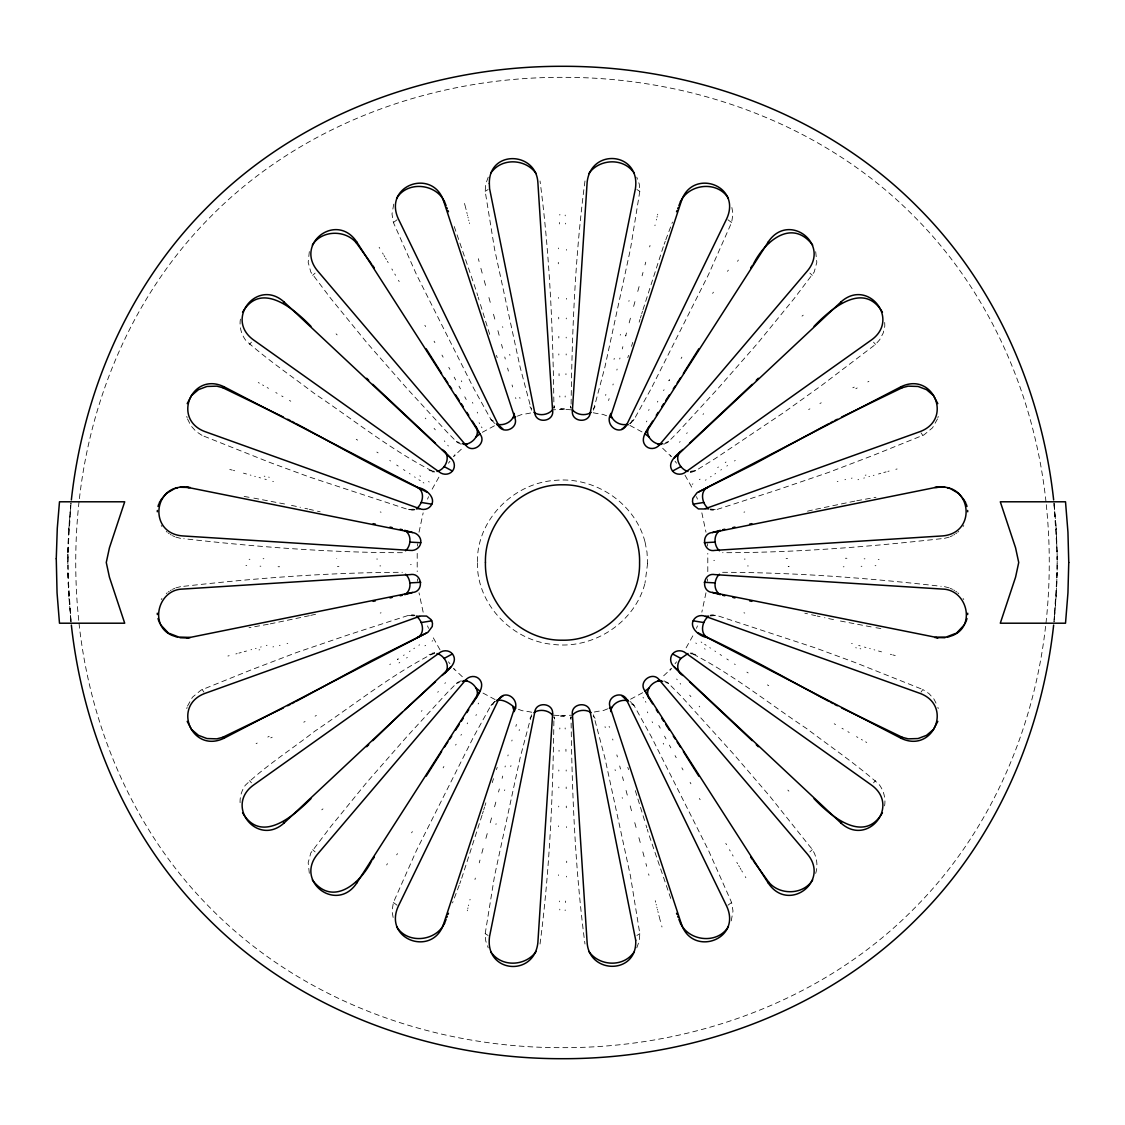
<?xml version="1.0" encoding="UTF-8"?>
<svg xmlns="http://www.w3.org/2000/svg" width="1125" height="1125" viewBox="0 0 1125 1125"><rect width="100%" height="100%" fill="white"/><g stroke="black" fill="none" stroke-linecap="round" stroke-linejoin="round"><path stroke-width="0.75" stroke-dasharray="5 3.75" d="M67.823 561.192L67.823 563.808M477.394 562.697C476.677 604.448 512.438 641.123 553.57 644.456C593.381 649.294 634.57 622.744 644.864 583.664M647.606 563.316L645.005 583.116M1057.177 563.808L1057.177 561.192M67.809 561.853L67.823 560.545M558.309 262.378L558.309 263.812M566.691 861.188L566.691 862.622M558.816 787.809L558.816 787.036M558.83 771.047L558.83 770.02M566.17 354.98L566.17 353.953M566.184 337.964L566.184 337.191M67.823 559.884L67.838 557.283M1057.177 565.116L1057.12 570.98M558.717 806.92L558.717 806.133M558.562 826.664L558.577 825.848M566.423 299.166L566.438 298.336M566.283 318.867L566.283 318.08M67.838 557.93L67.866 554.667M417.206 553.373L417.206 571.627M707.794 571.627L707.794 553.373M67.866 555.328L67.88 554.02M67.894 552.712L68.625 532.153M1056.375 592.847L1057.106 572.288M558.478 248.766L558.492 248.034M565.945 374.709L565.959 373.683M559.041 751.317L559.055 750.291M566.508 876.966L566.522 876.234M68.02 547.327L68.175 582.384L70.931 621.942M1056.98 577.673L1057.148 555.975M67.908 552.066L71.016 503.184M1057.092 572.934L1053.984 621.816M68.133 543.544L68.428 535.95M1056.867 581.456L1056.572 589.05M531.52 714.811L520.116 757.856L494.55 875.925L485.184 933.708L485.733 940.922L488.236 947.869M593.48 410.189L604.884 367.144L630.45 249.075L639.816 191.292L639.267 184.078L636.764 177.131M559.35 223.945L559.42 222.483M565.58 902.517L565.65 901.055M565.144 397.012L565.2 396.014M559.8 728.986L559.856 727.987M68.597 533.166L69.342 520.763M559.814 215.072L559.856 214.341M565.144 910.659L565.186 909.928M1056.403 591.834L1054.702 615.628M68.78 530.016L70.931 503.058M1056.22 594.984L1054.069 621.942M417.516 546.089L417.698 543.712M707.302 581.288L707.484 578.911M69.638 516.966L70.664 505.589M79.017 501.792C74.7 541.575 74.63 581.836 78.862 621.633M1045.983 623.208C1050.3 583.425 1050.37 543.164 1046.138 503.367M1054.125 620.086L1054.448 616.95M79.411 498.656C91.237 393.961 135.562 291.98 210.403 216.928C301.809 123.989 433.364 76.894 562.5 77.344C691.636 76.894 823.191 123.989 914.597 216.928C990.225 292.725 1034.578 396 1045.983 501.792M1045.589 626.344C1033.763 731.039 989.438 833.02 914.597 908.072C823.191 1001.011 691.636 1048.106 562.5 1047.656C433.364 1048.106 301.809 1001.011 210.403 908.072C134.775 832.275 90.422 729 79.017 623.208M419.02 532.195L423.155 512.845M705.98 592.805L701.845 612.155M240.413 319.106C239.147 326.686 241.341 334.688 246.052 340.734C267.567 359.859 291.741 376.186 314.648 393.708C354.136 420.188 392.344 450.97 434.644 472.275M884.587 805.894C885.853 798.314 883.659 790.312 878.948 784.266C856.181 764.184 830.784 746.888 806.541 728.522C768.178 703.069 731.419 673.214 690.356 652.725M519.145 730.589L519.342 729.591M605.658 395.409L605.855 394.411M554.639 405.984L553.936 408.277C553.05 332.747 549.97 256.12 540.028 180.984M570.361 719.016L571.064 716.723C571.908 792.267 575.058 868.866 584.972 944.016M469.913 900.014L470.081 899.297M654.919 225.703L655.087 224.986M467.803 908.606L467.986 907.875M468.506 905.738L468.689 905.006M656.311 219.994L656.494 219.262M657.014 217.125L657.197 216.394M467.269 910.758L467.452 910.027M657.548 214.973L657.731 214.242M474.975 879.497L475.341 878.091M650.025 245.503L649.659 246.909M510.722 766.631L510.975 765.605M614.025 359.395L614.278 358.369M505.041 766.969L505.294 765.984M620.227 335.152L620.423 334.364M504.577 790.636L504.773 789.848M619.706 359.016L619.973 358.003M186.778 708.609L187.102 707.358M937.898 417.642L938.222 416.391M628.875 301.331L629.086 300.516M495.914 824.484L496.125 823.669M502.72 776.081L502.13 778.331M507.881 755.902L508.134 754.917M616.866 370.083L617.119 369.084M622.28 348.919L622.87 346.669M479.264 862.833L479.981 860.077M645.736 262.167L645.019 264.923M499.345 788.962L498.53 792.028M626.47 332.972L625.655 336.038L625.852 335.292M495.83 802.111L494.564 806.808M629.17 322.889L630.436 318.192M511.819 741.009L512.072 740.039M481.809 853.242L483.103 848.503M643.008 272.433L642.094 275.822M612.928 384.961L613.195 383.977M491.541 817.931L490.05 823.416M634.95 301.584L633.459 307.069M487.238 833.583L485.339 840.431M637.762 291.417L639.661 284.569M609.131 398.616L608.583 400.528M515.869 726.384L516.417 724.472M309.333 251.578L308.18 262.322L310.809 272.067L330.919 298.631L367.158 343.055L407.194 388.716L447.202 432.253L457.312 442.477L461.264 444.248M815.667 873.422C818.62 864.028 816.258 853.186 809.48 846L769.88 796.331L734.372 754.959L682.284 697.402L667.927 682.748L663.736 680.752M482.034 815.259L461.377 879.272M642.966 309.741L663.623 245.728M482.456 813.867L483.314 811.097M483.736 809.719L484.58 806.963M640.42 318.038L641.264 315.281M641.686 313.903L642.544 311.133M485.016 805.584L485.859 802.842M639.141 322.158L639.984 319.416M495.267 701.184L491.302 704.841L473.738 736.58L416.545 850.303L393.398 902.489L392.006 911.025L393.736 920.855M629.733 423.816L633.698 420.159L651.263 388.42L708.455 274.697L731.602 222.511L732.994 213.975L731.264 204.145M631.505 346.331L632.77 342.352M492.23 782.648L493.495 778.669M584.972 180.984C575.044 256.12 571.936 332.733 571.064 408.277L570.361 405.984M540.028 944.016C549.914 868.866 553.036 792.267 553.936 716.723L554.639 719.016M627.792 357.694L628.566 355.359M496.434 769.641L497.208 767.306M393.736 204.145L392.006 213.975L393.398 222.511L416.545 274.697L473.738 388.42L491.302 420.159L495.323 423.858M731.264 920.855L732.994 911.025L731.602 902.489L708.455 850.303L651.263 736.58L633.698 704.841L629.677 701.142M187.481 706.12L192.445 697.219L201.066 690.089L251.663 669.684L296.536 652.542L348.314 634.852L409.233 615.136L414.844 615.544M664.158 244.252L665.241 241.298M459.759 883.702L460.842 880.748M937.519 418.88L932.555 427.781L923.934 434.911L873.337 455.316L828.464 472.458L776.686 490.148L715.767 509.864L710.156 509.456M665.775 239.808L672.469 222.089M459.225 885.192L452.531 902.911M554.4 406.814L554.048 407.616M570.6 718.186L570.952 717.384M427.542 499.12L428.541 496.659M696.459 628.341L697.458 625.88M475.931 715.486L476.367 714.586M648.633 410.414L649.069 409.514M488.236 177.131L485.733 184.078L485.184 191.292L494.55 249.075L520.116 367.144L531.52 410.189M636.764 947.869L639.267 940.922L639.816 933.708L630.45 875.925L604.884 757.856L593.48 714.811M455.639 745.116L456.103 744.23M460.941 735.244L461.419 734.372M663.581 390.628L664.059 389.742M467.17 723.755L467.634 722.897M657.366 402.103L657.844 401.231M443.123 767.855L443.897 766.491M681.103 358.509L681.877 357.145M478.139 703.955L478.617 703.125M646.383 421.875L646.861 421.045M432.169 489.15L440.016 475.158M692.831 635.85L684.984 649.842M738.323 260.044L737.578 261.337M386.677 864.956L387.422 863.662M461.264 680.752L457.312 682.523L447.202 692.747L407.194 736.284L367.158 781.945L330.919 826.369L310.809 852.933L308.18 862.678L309.333 873.422M663.736 444.248L667.688 442.477L677.798 432.253L717.806 388.716L757.842 343.055L794.081 298.631L814.191 272.067L816.82 262.322L815.667 251.578M713.405 292.191L712.631 293.386M412.369 831.614L411.595 832.809M560.644 408.938L564.356 408.938M564.356 716.062L560.644 716.062M161.213 599.541L161.944 598.458M963.056 526.542L963.788 525.459M187.481 418.88L190.927 425.756L195.961 431.381L202.177 435.473L203.948 432.872M921.052 692.128L922.823 689.527L929.039 693.619L934.073 699.244L937.519 706.12M728.339 270.155L727.495 271.336M396.661 854.845L397.505 853.664M448.453 463.177L449.944 461.264M675.056 663.736L676.547 661.823M444.867 683.438L445.458 682.692M679.542 442.308L680.133 441.562M454.472 455.737L455.006 454.823L453.642 456.469L462.347 448.242M437.737 692.255L438.356 691.509M686.644 433.491L687.263 432.745M670.528 669.263L669.966 670.163L671.358 668.559L662.653 676.758M593.184 408.909L595.069 406.716M529.931 718.284L531.816 716.091M249.483 344.419L251.466 342.155M873.534 782.845L875.517 780.581M421.327 711.309L422.002 710.564M702.998 414.436L703.673 413.691M434.644 652.725C392.344 674.03 354.136 704.812 314.648 731.292C291.628 749.292 266.484 765.239 245.292 785.278C241.116 791.184 239.217 798.736 240.413 805.894M690.356 472.275L695.166 470.981L715.022 458.691L784.111 412.312L821.855 385.242L875.517 344.419L879.708 339.722L883.223 333L884.798 326.166L884.587 319.106M312.68 275.372L315.113 273.108M809.887 851.892L812.32 849.628M166.247 593.62L167.203 592.791M957.797 532.209L958.753 531.38M802.027 316.111L803.222 315.183M322.973 808.889L321.778 809.817M564.314 409.022L554.091 409.795M560.658 715.992L570.909 715.205M393.398 222.511L397.097 219.755M727.903 905.245L731.602 902.489M168.202 592.003L169.228 591.272M955.772 533.728L956.798 532.997M631.519 422.522L629.93 423.464M493.481 702.478L495.07 701.536M482.316 432.295L495.112 425.433M642.684 692.705L629.888 699.567M403.467 655.439L404.198 654.961M389.77 664.523L390.53 664.031M409.402 651.502L410.119 651.023M406.561 657.97L407.32 657.464M717.68 467.536L718.439 467.03M714.881 473.977L715.612 473.484M734.47 460.969L735.244 460.462M720.802 470.039L721.533 469.561M726.82 466.045L727.58 465.539M413.803 648.591L414.52 648.127M399.009 662.962L399.783 662.442M725.217 462.558L725.991 462.038M710.48 476.873L711.197 476.409M424.913 645.834L425.644 645.356M699.356 479.644L700.087 479.166M418.88 645.258L419.583 644.808M705.417 480.192L706.12 479.742M432.07 641.152L432.802 640.688M692.198 484.312L692.93 483.848M631.252 421.298L634.05 419.512M490.95 705.487L493.734 703.702M485.184 191.292L488.109 189.548M636.891 935.452L639.816 933.708M170.283 590.583L171.352 589.95M953.648 535.05L954.717 534.417M857.18 387.942L855.844 388.716M267.82 737.058L269.156 736.284M808.65 409.542L809.902 408.853M316.35 715.458L315.098 716.147M868.894 381.333L867.811 381.923M257.189 743.077L256.106 743.667M819.914 403.481L821.222 402.806M305.086 721.519L303.778 722.194M172.448 589.359L174.713 588.319M952.552 535.641L950.288 536.681M854.241 387.127L852.834 387.759M270.759 737.873L272.166 737.241M414.844 509.456L409.036 509.808L309.403 477.014L269.972 462.502L202.177 435.473M710.156 615.544L715.964 615.192L815.597 647.986L855.028 662.498L922.823 689.527M517.345 416.166C526.978 412.566 517.163 415.856 531.759 412.748M607.655 708.834C599.541 712.125 605.883 709.58 593.241 712.252M175.852 587.883L180.562 586.631M949.148 537.117L944.438 538.369M665.634 442.547L668.602 441.548M456.398 683.452L459.366 682.453M380.25 613.055L381.052 612.802M743.948 512.198L744.75 511.945M402.398 552.698C329.428 552.684 256.345 546.848 183.783 538.692M722.602 572.302C795.572 572.428 868.669 578.081 941.217 586.308M250.973 649.772L251.705 649.561M255.403 648.52L256.134 648.309M246.488 651.023L244.238 651.642M260.536 647.086L261.253 646.875M266.316 645.455L267.033 645.258M857.967 479.742L858.684 479.545M878.513 473.977L880.763 473.358M863.747 478.125L864.464 477.914M868.866 476.691L869.597 476.48M873.281 475.439L874.027 475.228M883.786 472.514L886.064 471.895M238.936 653.105L241.214 652.486M887.892 471.389L889.116 471.066M237.108 653.611L235.884 653.934M895.852 469.294L897.075 468.984M229.148 655.706L227.925 656.016M837.239 481.584L837.956 481.416M287.044 643.584L287.761 643.416M844.917 479.728L845.648 479.559M279.352 645.441L280.083 645.272M310.711 615.389L317.503 613.8M807.497 511.2L814.289 509.611M309.333 615.698L269.803 623.953M815.667 509.302L855.197 501.047M851.33 478.252L852.061 478.083M272.939 646.917L273.67 646.748M865.237 475.228L865.997 475.073M259.003 649.927L259.762 649.772M856.772 500.752L875.967 497.278M268.228 624.248L249.033 627.722M692.859 471.825L690.286 471.938M432.141 653.175L434.714 653.062M690.764 471.277L695.855 470.545M429.145 654.455L434.236 653.723M183.783 586.308C256.331 578.081 329.428 572.428 402.398 572.302M941.217 538.692C868.655 546.834 795.572 552.727 722.602 552.698M408.445 509.597L414.745 509.034M710.255 615.966L716.555 615.403M410.498 564.666L411.216 564.609M713.784 560.391L714.502 560.334M411.623 510.159L414.394 509.977M710.606 615.023L713.377 614.841M434.714 471.938L432.141 471.825M690.286 653.062L692.859 653.175M249.131 559.322L249.905 559.28M875.095 565.72L875.869 565.678M263.123 558.717L263.869 558.689M861.131 566.311L861.877 566.283M843.272 566.789L844.003 566.775M744.3 559.097L745.116 559.083M786.094 558.562L787.556 558.548M337.444 566.452L338.906 566.438M379.884 565.917L380.7 565.903M376.692 559.041L377.48 559.055M747.52 565.945L748.308 565.959M845.423 558.253L846.914 558.281M279.577 566.747L278.086 566.719M864.169 558.802L864.956 558.83M260.044 566.17L260.831 566.198M878.259 559.434L879.061 559.477M245.939 565.523L246.741 565.566M710.606 509.977L713.377 510.159M411.623 614.841L414.394 615.023M570.909 409.795L560.686 409.022M554.091 715.205L564.342 715.992M710.255 509.034L716.555 509.597M408.445 615.403L414.745 615.966M429.145 470.545L434.236 471.277M690.764 653.723L695.855 654.455M244.153 496.448L252.253 497.841M880.847 628.552L872.747 627.159M253.87 498.122L286.903 504.422M871.13 626.878L838.097 620.578M593.241 412.748C607.416 415.73 598.444 412.72 607.655 416.166M531.759 712.252C519.075 709.608 525.516 712.125 517.345 708.834M944.438 586.631L949.148 587.883M180.562 538.369L175.852 537.117M833.527 619.622L824.513 617.695M291.473 505.378L300.488 507.305M264.206 476.17L264.923 476.325M860.077 648.675L860.794 648.83M268.608 477.112L269.311 477.281M855.689 647.719L856.392 647.888M817.13 616.036L820.069 616.697M304.931 508.303L307.87 508.964M804.825 613.181L807.497 613.8M317.503 511.2L320.175 511.819M811.547 614.742L815.667 615.698M309.333 509.302L313.453 510.258M229.767 469.448L232.214 470.095M895.233 655.552L892.786 654.905M233.438 470.419L234.661 470.742M890.339 654.258L891.562 654.581M243.478 473.147L246.488 473.991M881.522 651.853L878.513 651.009M250.228 475.031L250.973 475.228M272.728 481.331L273.445 481.528M851.555 643.472L852.272 643.669M874.027 649.772L874.772 649.969M858.684 645.455L860.133 645.862M264.867 479.138L266.316 479.545M865.927 647.494L864.464 647.086M259.073 477.506L260.536 477.914M869.597 648.52L870.328 648.731M254.672 476.269L255.403 476.48M743.934 612.788L744.764 613.055M380.236 511.945L381.066 512.212M456.398 441.548L459.366 442.547M665.634 682.453L668.602 683.452M950.288 588.319L952.552 589.359M174.713 536.681L172.448 535.641M629.888 425.433L642.684 432.295M495.112 699.567L482.316 692.705M495.07 423.464L493.481 422.522M629.93 701.536L631.519 702.478M258.272 382.528L259.341 383.133M866.728 742.472L865.659 741.867M262.575 384.947L263.644 385.552M862.425 740.053L861.356 739.448M268.481 388.322L267.145 387.563M856.519 736.678L857.855 737.438M275.794 392.541L277.116 393.314M849.206 732.459L847.884 731.686M281.7 395.958L283.008 396.717M289.462 400.458L290.756 401.203M834.244 723.797L835.537 724.542M841.992 728.283L843.3 729.042M953.648 589.95L954.717 590.583M170.283 534.417L171.352 535.05M636.891 189.548L639.816 191.292M485.184 933.708L488.109 935.452M767.419 684.9L768.741 685.702M356.259 439.298L357.581 440.1M748.139 672.919L746.916 672.145M376.861 452.081L378.084 452.855M490.95 419.512L493.734 421.298M631.252 703.702L634.05 705.487M701.114 641.995L701.831 642.459M423.169 482.541L423.886 483.005M704.686 644.316L706.134 645.272M695.784 643.022L696.487 643.472M428.513 481.528L429.216 481.978M418.866 479.728L420.314 480.684M709.748 647.634L710.48 648.127M704.433 648.703L705.15 649.167M419.85 475.833L420.567 476.297M414.52 476.873L415.252 477.366M714.867 651.023L715.612 651.516M734.456 664.017L735.244 664.538M389.756 460.462L390.544 460.983M409.387 473.484L410.133 473.977M720.042 654.455L721.547 655.453M726.806 658.941L728.339 659.953M396.661 465.047L398.194 466.059M403.453 469.547L404.958 470.545M955.772 591.272L956.798 592.003M168.202 532.997L169.228 533.728M727.903 219.755L731.602 222.511M393.398 902.489L397.097 905.245M957.797 592.791L958.753 593.62M166.247 531.38L167.203 532.209M809.887 273.108L812.32 275.372M312.68 849.628L315.113 851.892M662.653 448.242L671.288 456.553L669.966 454.837L670.528 455.737M462.347 676.758L453.642 668.531L455.034 670.163L454.472 669.263M336.094 333.858L337.134 334.898M787.866 790.102L788.906 791.142M873.534 342.155L875.517 344.419M699.131 706.177L699.75 706.908M425.25 418.092L425.869 418.823M249.483 780.581L251.466 782.845M529.931 406.716L531.816 408.909M593.184 716.091L595.069 718.284M690.919 696.642L689.695 695.18M434.081 428.358L435.305 429.82M680.119 683.438L680.695 684.155M444.305 440.845L444.881 441.562M675.056 461.264L676.547 463.177M448.453 661.823L449.944 663.736M676.673 679.022L677.236 679.753M447.764 445.247L448.327 445.978M921.052 432.872L922.823 435.473M202.177 689.527L203.948 692.128M963.056 598.458L963.788 599.541M161.213 525.459L161.944 526.542M684.984 475.158L692.831 489.15M440.016 649.842L432.169 635.85M379.139 247.317L379.744 248.316M745.861 877.683L745.256 876.684M382.542 252.998L383.288 254.278M741.713 870.722L742.458 872.002M384.047 255.572L384.806 256.852M740.953 869.428L740.194 868.148M385.552 258.131L386.297 259.411M424.884 325.308L425.602 326.531M738.703 865.589L739.448 866.869M700.116 799.692L699.398 798.469M387.422 261.337L388.167 262.603M736.833 862.397L737.578 863.662M729.464 849.712L730.195 850.978M732.389 854.761L733.134 856.027M391.866 268.973L392.611 270.239M394.805 274.022L395.536 275.287M398.461 280.308L399.192 281.559M725.808 843.441L726.539 844.692M643.022 697.261L643.514 698.105M481.486 426.895L481.978 427.739M690.919 783.802L690.103 782.381M434.081 341.198L434.897 342.619M645.427 701.438L645.905 702.281M479.095 422.719L479.573 423.562M683.03 769.908L681.862 767.841M441.97 355.092L443.137 357.159M676.209 757.673L675.084 755.634M448.791 367.327L449.916 369.366M658.786 725.512L660.234 728.17M466.214 399.487L464.766 396.83M665.986 738.83L664.538 736.144M459.014 386.17L460.462 388.856M669.375 745.116L670.837 747.83M454.162 377.17L455.625 379.884M663.216 743.287L663.694 744.188M461.306 380.812L461.784 381.712M652.12 721.744L652.556 722.63M472.444 402.37L472.88 403.256M647.353 711.914L647.775 712.8M477.225 412.2L477.647 413.086M570.952 407.616L570.6 406.814M554.048 717.384L554.4 718.186M696.459 496.659L697.458 499.12M427.542 625.88L428.541 628.341M454.233 226.519L476.452 291.389M670.767 898.481L648.548 833.611M496.434 355.359L497.208 357.694M627.792 767.306L628.566 769.641M635.316 790.65L645.539 823.669M489.684 334.35L479.461 301.331M647.255 829.336L648.127 832.177M645.975 825.075L646.833 827.902M478.167 297.098L479.025 299.925M476.873 292.823L477.745 295.664M661.992 926.972L661.683 925.889M515.587 397.631L515.869 398.616M609.131 726.384L609.413 727.369M484.214 280.547L486.113 287.325M638.888 837.675L640.969 845.128M636.075 827.466L634.106 820.308M488.925 297.534L490.894 304.692M512.606 386.944L512.072 384.961M612.661 739.041L612.928 740.039M642.825 851.878L644.105 856.659M631.505 810.745L629.789 804.431M493.495 314.255L495.211 320.569M482.175 273.122L480.895 268.341M660.487 921.53L660.192 920.419M464.512 203.47L464.808 204.581M701.845 512.845L705.98 532.195M627.286 795.108L626.062 790.467M497.911 330.666L499.148 335.292M423.155 612.155L419.02 592.805M660.038 919.87L659.756 918.773M464.962 205.13L465.244 206.227M645.919 863.508L646.636 866.278M623.461 780.595L622.477 776.812M501.539 344.405L502.523 348.188M479.081 261.492L478.364 258.722M644.934 541.617C634.936 503.17 595.069 476.677 555.82 480.319C513.844 482.653 476.592 519.694 477.394 562.303M616.852 754.903L617.386 756.914M659.602 918.211L659.32 917.1M508.402 371.095L507.614 368.086M465.398 206.789L465.68 207.9M937.898 707.358L938.222 708.609M645.075 542.166L647.016 552.333L647.606 563.119M659.18 916.538L658.884 915.427M509.695 354.333L509.948 355.331M615.052 769.669L615.305 770.667M465.82 208.463L466.116 209.573M186.778 416.391L187.102 417.642M648.605 873.9L648.956 875.306M620.48 769.022L619.706 765.97M502.622 326.672L502.819 327.431M622.181 797.569L622.378 798.328M505.294 359.03L504.773 356.991M658.181 912.6L657.9 911.475M466.819 212.4L467.1 213.525M656.845 907.172L657.014 907.875M657.366 909.323L657.548 910.027M467.452 214.973L467.634 215.677M467.986 217.125L468.155 217.828M655.27 900.731L655.608 902.152M656.142 904.303L656.311 905.006M469.378 222.848L469.561 223.552M468.689 219.994L468.858 220.697M605.039 726.638L605.25 727.622M519.75 397.378L519.961 398.362M1054.125 504.914L1055.798 523.73M70.875 620.086L68.977 598.134M1054.069 503.058L1056.023 526.866M1053.984 503.184L1057.106 552.712M71.016 621.816L67.908 572.934M707.302 543.712L707.484 546.089M417.516 578.911L417.698 581.288M1055.925 524.559L1057.092 552.066M565.186 215.072L565.228 215.831M559.772 909.169L559.814 909.928M1056.164 528.356L1056.867 543.544M68.836 596.644L68.133 581.456M559.8 396L559.856 397.027M565.144 727.973L565.2 729M565.622 223.214L565.65 223.959M559.35 901.041L559.378 901.786M1056.98 547.327L1057.177 559.237M68.02 577.673L67.823 565.116M559.083 375.722L559.041 373.655M565.917 749.278L565.959 751.345M566.536 249.483L566.55 250.2M558.45 874.8L558.464 875.517M1057.12 553.373L1057.134 555.328M566.438 826.664L566.438 827.522M558.562 297.478L558.562 298.336M1057.162 557.283L1057.177 559.884M566.283 806.105L566.297 807.75M558.703 317.25L558.717 318.895M566.184 788.611L566.184 787.022M558.816 336.389L558.816 337.978M566.17 769.992L566.17 771.061M558.83 353.939L558.83 355.008M669.375 379.87L668.897 380.77L669.361 379.884M398.18 658.955L397.434 659.447L398.18 658.955M336.755 558.534L336.727 558.534M788.962 566.466L788.245 566.466L788.962 566.466"/><path stroke-width="1.5" d="M157.289 511.791L157.345 510.455M967.655 614.545L967.711 613.209M405.548 550.814C411.258 545.681 411.947 534.361 404.606 530.395M420.778 542.7C421.509 537.736 417.361 533.011 412.495 532.519L188.902 487.631C153.661 481.134 146.841 533.067 182.559 535.922L410.147 550.392C414.97 551.166 420.216 547.692 420.778 542.7L409.852 542.109M514.308 413.395C513.464 421.439 504.07 426.459 496.645 424.069M610.692 711.605C611.536 703.561 620.93 698.541 628.355 700.931M950.962 636.075C976.542 627.863 967.837 589.556 942.441 589.078L714.853 574.608C702.956 572.231 700.397 591.694 712.505 592.481L936.098 637.369L946.195 637.059L955.631 633.403M719.452 574.186C713.742 579.319 713.053 590.639 720.394 594.605M514.223 711.281C521.156 699.075 503.902 687.6 497.925 701.03L398.32 906.173C382.992 939.614 432.197 957.108 443.461 924.455L514.631 707.794M610.369 417.206L681.539 200.545C692.803 167.892 742.008 185.386 726.68 218.827L627.075 423.97C621.098 437.4 603.844 425.925 610.777 413.719M71.353 499.936C83.306 391.402 128.981 285.539 206.62 207.816C299.067 113.906 431.887 65.939 562.5 66.305C693.112 65.939 825.933 113.906 918.38 207.816C996.019 285.539 1041.694 391.402 1053.647 499.936M1053.647 625.064C1041.694 733.598 996.019 839.461 918.38 917.184C825.933 1011.094 693.112 1059.061 562.5 1058.695C431.887 1059.061 299.067 1011.094 206.62 917.184C128.981 839.461 83.306 733.598 71.353 625.064M371.545 263.995L356.386 242.972L356.681 241.847C336.572 211.753 294.567 243.408 317.545 270.844L465.314 444.544C471.952 454.922 487.73 443.109 479.798 433.8L356.681 241.847M768.319 883.153L645.202 691.2C637.27 681.891 653.048 670.078 659.686 680.456L807.455 854.156C830.433 881.592 788.428 913.247 768.319 883.153L768.614 882.028L753.455 861.005M158.006 506.461L158.794 503.93M966.994 618.539L966.206 621.07M187.186 403.622L191.545 395.522L198.478 389.658L206.944 386.452L216.858 386.156L222.708 387.689L283.387 417.066M937.814 721.378L933.455 729.478L926.522 735.342L918.056 738.548L908.142 738.844L902.292 737.311L841.613 707.934M416.812 508.331C422.648 503.887 425.208 492.637 418.43 487.955C376.734 468.295 336.712 445.388 296.128 423.619M708.188 616.669C702.352 621.112 699.792 632.362 706.57 637.045C748.266 656.705 788.273 679.612 828.872 701.381M678.853 205.762L679.627 203.794M680.006 202.809L680.92 200.784M444.08 924.216L444.994 922.191M445.373 921.206L446.147 919.237M677.7 208.73L678.08 207.745M446.92 917.255L447.3 916.27M426.698 492.075L224.339 386.93C192.262 370.912 171.309 418.922 204.834 431.564L419.484 508.598C422.691 510.047 426.712 509.625 429.441 507.333C438.441 499.275 425.883 488.18 417.445 487.505M676.533 211.711L676.927 210.713M448.073 914.287L448.467 913.289M698.302 632.925L900.661 738.07C932.737 754.087 953.691 706.078 920.166 693.436L705.516 616.402C702.309 614.953 698.288 615.375 695.559 617.667C686.559 625.725 699.117 636.82 707.555 637.495M476.691 696.938C479.869 688.978 471.755 680.709 463.908 680.583M648.309 428.062C645.131 436.022 653.245 444.291 661.092 444.417M159.3 502.706L159.863 501.525M965.138 623.475L965.7 622.294M242.564 312.3C260.859 280.631 293.808 308.587 310.922 326.292M882.436 812.7C864.253 844.298 830.967 816.511 814.078 798.708M463.908 444.417C471.755 444.291 479.869 436.022 476.691 428.062M661.092 680.583C653.245 680.709 645.131 688.978 648.309 696.938M472.388 703.884C475.917 697.472 487.083 685.814 478.477 678.347C474.539 675.07 468.155 676.336 465.314 680.456L317.545 854.156C294.567 881.592 336.572 913.247 356.681 883.153L479.798 691.2M645.202 433.8L768.319 241.847C788.428 211.753 830.433 243.408 807.455 270.844L659.686 444.544C656.789 448.762 650.194 449.958 646.284 446.456C638.072 438.82 649.195 427.584 652.612 421.116M681.216 200.278C690.511 183.319 718.144 181.069 728.395 198.408M443.784 924.722C434.489 941.681 406.856 943.931 396.605 926.592M476.423 697.444L475.945 698.161M648.577 427.556L649.055 426.839M160.481 500.386L166.359 493.467L174.037 488.925M964.519 624.614L956.545 633.122M426.164 776.208L441.605 751.598M698.836 348.792L683.395 373.402M466.889 712.575L468.731 709.678M656.269 415.322L658.111 412.425M661.852 406.575L663.75 403.65M461.25 721.35L463.148 718.425M680.484 377.93L677.123 383.105M444.516 747.07L447.877 741.895M665.648 400.711L669.459 394.833M459.352 724.289L455.541 730.167M673.284 388.955L675.211 386.03M449.789 738.97L451.716 736.045M312.342 245.081C321.553 229.936 345.445 229.514 356.386 242.972M812.658 879.919C803.447 895.064 779.555 895.486 768.614 882.028M396.605 198.408C406.856 181.069 434.489 183.319 443.784 200.278M728.395 926.592C718.144 943.931 690.511 941.681 681.216 924.722M750.684 267.863L752.527 265.275M372.473 859.725L374.316 857.137M812.658 245.081C791.916 217.87 764.691 241.383 753.455 263.995M312.342 879.919C332.691 907.298 360.577 883.195 371.545 861.005M588.881 173.545C598.57 159.497 621.239 157.472 632.419 170.859M536.119 951.455C526.43 965.503 503.761 967.528 492.581 954.141M437.034 471.473C446.288 469.181 451.73 454.964 442.167 449.494M452.433 471.052C455.681 467.227 454.627 461.025 450.745 458.044L284.273 302.175C257.808 277.678 224.198 318.811 253.463 339.891L439.327 472.008C443.039 475.2 449.325 475.017 452.433 471.052L444.108 466.566M672.567 653.948C669.319 657.773 670.373 663.975 674.255 666.956L840.727 822.825C867.192 847.322 900.802 806.189 871.538 785.109L685.673 652.992C681.961 649.8 675.675 649.983 672.567 653.948L680.892 658.434L687.966 653.527M680.892 658.434C676.28 663.37 676.603 672.033 682.833 675.506M490.908 172.87L491.723 171.844M633.277 953.156L634.092 952.13M552.797 409.57C548.381 414.998 539.719 416.306 533.925 412.369M572.203 715.43C576.661 709.903 585.366 708.82 591.216 712.603M680.386 201.825L681.539 200.545M443.461 924.455L444.614 923.175M492.581 170.859C503.761 157.472 526.43 159.497 536.119 173.545M632.419 954.141C621.239 967.528 598.57 965.503 588.881 951.455M442.167 675.506C447.202 670.837 458.564 662.864 452.784 654.413C449.845 650.053 443.18 649.645 439.327 652.992L253.463 785.109C224.198 806.189 257.808 847.322 284.273 822.825L450.745 666.956M674.255 458.044L840.727 302.175C867.192 277.678 900.802 318.811 871.538 339.891L685.673 472.008C681.82 475.355 675.155 474.947 672.216 470.587C666.436 462.136 677.798 454.162 682.833 449.494M366.68 746.747L368.719 744.708M756.281 380.292L758.32 378.253M372.797 740.658L402.103 712.336M752.203 384.342L689.513 443.278M404.944 709.678L435.488 681.722M621.703 429.413L627.497 424.294L628.298 424.659M503.297 695.587L496.645 700.931M465.666 445.261L467.367 443.798M657.633 681.202L659.334 679.739M814.078 326.292C831.375 308.292 863.817 280.688 882.436 312.3M310.922 798.708C293.527 816.103 261.07 844.566 242.564 812.7M283.303 302.991L284.273 302.175M840.727 822.825L841.697 822.009M680.639 451.533C673.734 457.833 680.133 469.392 687.966 471.473M444.361 673.467C451.266 667.167 444.867 655.608 437.034 653.527M476.002 436.88L479.672 434.166M648.998 688.12L645.328 690.834M591.216 412.397C585.366 416.18 576.661 415.097 572.203 409.57M533.925 712.631C539.227 708.862 548.466 709.847 552.797 715.43M672.567 471.052L680.892 466.566M444.108 658.434L452.433 653.948M296.128 701.381L370.645 661.008L427.992 632.236L432.253 626.498L432.492 623.236L431.255 619.748L426.6 616.078L420.469 616.022L204.834 693.436C171.309 706.078 192.262 754.087 224.339 738.07L426.698 632.925M828.872 423.619L754.355 463.992L697.008 492.764L692.747 498.502L692.508 501.764L693.745 505.252L698.4 508.922L704.531 508.978L920.166 431.564C953.691 418.922 932.737 370.912 900.661 386.93L698.302 492.075M404.606 594.605C411.947 590.639 411.258 579.319 405.548 574.186M720.394 530.395C713.053 534.361 713.742 545.681 719.452 550.814M830.278 422.888L833.091 421.425M291.909 703.575L294.722 702.112M834.511 420.694L837.338 419.245M287.663 705.755L290.489 704.306M841.613 417.066L902.292 387.689L908.142 386.156L918.056 386.452L926.522 389.658L933.455 395.522L937.814 403.622M283.387 707.934L222.708 737.311L216.858 738.844L206.944 738.548L198.478 735.342L191.545 729.478L187.186 721.378M496.702 424.659L497.503 424.294C502.636 435.839 519.581 428.217 514.631 417.206L443.461 200.545C432.197 167.892 382.992 185.386 398.32 218.827L498.234 424.659L503.297 429.413M628.298 700.341L627.497 700.706C622.364 689.161 605.419 696.783 610.369 707.794L681.539 924.455C692.803 957.108 742.008 939.614 726.68 906.173L626.766 700.341L621.703 695.587M222.708 387.689L224.339 386.93M900.661 738.07L902.292 737.311M707.555 487.505C699.567 491.316 702.084 503.831 708.188 508.331M417.445 637.495C425.433 633.684 422.916 621.169 416.812 616.669M180 637.734L187.242 638.002L412.495 592.481C424.603 591.694 422.044 572.231 410.147 574.608L182.559 589.078C157.162 589.556 148.458 627.863 174.037 636.075M936.098 487.631C971.339 481.134 978.159 533.067 942.441 535.922L714.853 550.392C702.956 552.769 700.397 533.306 712.505 532.519L937.758 486.998L945 487.266M512.873 417.797L515.672 416.756M612.127 707.203L609.328 708.244M659.686 444.544L662.667 443.545M462.333 681.455L465.314 680.456M175.219 488.489L177.595 487.772M949.781 636.511L947.405 637.228M405.098 594.534L412.495 592.481M712.505 532.519L719.902 530.466M627.272 424.336C620.058 426.009 611.494 421.031 610.692 413.395M400.148 595.772L402.145 595.35M722.855 529.65L724.852 529.228M389.995 597.909L392.048 597.473M732.952 527.527L735.005 527.091M749.7 524.081L751.837 523.645M373.163 601.355L375.3 600.919M934.748 487.491L937.758 486.998M187.242 638.002L190.252 637.509M693.169 504.169L703.814 502.453M421.186 622.547L431.831 620.831M180 487.266L190.252 487.491M945 637.734L934.748 637.509M188.902 637.369L178.805 637.059L169.369 633.403M416.32 508.88L419.484 508.598M705.516 616.402L708.68 616.12M704.222 542.7L715.148 542.109M409.852 582.891L420.778 582.3M704.222 582.3L715.148 582.891M705.516 508.598L708.68 508.88M416.32 616.12L419.484 616.402M421.186 502.453L431.831 504.169M693.169 620.831L703.814 622.547M373.163 523.645L375.3 524.081M749.7 600.919L751.837 601.355M732.952 597.473L735.005 597.909M389.995 527.091L392.048 527.527M722.855 595.35L724.852 595.772M400.148 529.228L402.145 529.65M712.505 592.481L719.902 594.534M405.098 530.466L412.495 532.519M947.405 487.772L949.781 488.489M177.595 637.228L175.219 636.511M462.333 443.545L465.314 444.544M659.686 680.456L662.667 681.455M515.672 708.244C510.314 704.152 504.197 698.892 496.702 700.341M610.453 417.164L612.127 417.797M936.098 637.369L937.758 638.002M187.242 486.998L188.902 487.631M950.962 488.925L958.641 493.467L964.519 500.386M900.661 386.93L902.292 387.689M222.708 737.311L224.339 738.07M287.663 419.245L290.489 420.694M834.511 704.306L837.338 705.755M291.909 421.425L294.722 422.888M830.278 702.112L833.091 703.575M168.455 633.122L160.481 624.614M645.328 434.166L648.998 436.88M479.672 690.834L476.002 688.12M840.727 302.175L841.697 302.991M283.303 822.009L284.273 822.825M657.633 443.798L659.334 445.261M465.666 679.739L467.367 681.202M435.488 443.278L372.797 384.342M689.513 681.722L752.203 740.658M756.281 744.708L758.32 746.747M366.68 378.253L368.719 380.292M674.255 666.956L680.639 673.467M444.361 451.533L450.745 458.044M443.461 200.545L444.994 202.809M680.006 922.191L681.539 924.455M633.277 171.844L634.092 172.87M490.908 952.13L491.723 953.156M472.388 421.116L476.423 427.556M652.612 703.884L648.577 697.444M372.473 265.275L374.316 267.863M750.684 857.137L752.527 859.725M447.877 383.105L444.516 377.93M449.789 386.03L451.716 388.955M673.284 736.045L675.211 738.97M677.123 741.895L680.484 747.07M455.541 394.833L459.352 400.711M665.648 724.289L669.459 730.167M461.25 403.65L463.148 406.575M661.852 718.425L663.75 721.35M683.395 751.598L698.836 776.208M441.605 373.402L426.164 348.792M656.269 709.678L658.111 712.575M466.889 412.425L468.731 415.322M512.873 707.203L514.308 711.605M645.202 691.2L649.055 698.161M475.945 426.839L479.798 433.8M444.08 200.784L444.614 201.825M680.92 924.216L680.386 923.175M965.138 501.525L965.7 502.706M159.3 622.294L159.863 623.475M448.073 210.713L448.467 211.711M446.92 207.745L447.3 208.73M677.7 916.27L678.08 917.255M676.533 913.289L676.927 914.287M445.373 203.794L446.147 205.762M679.627 921.206L678.853 919.237M966.206 503.93L966.994 506.461M158.794 621.07L158.006 618.539M768.319 241.847L768.614 242.972M356.386 882.028L356.681 883.153M610.369 707.794L610.777 711.281M514.223 413.719L514.631 417.206M967.655 510.455L967.711 511.791M157.289 613.209L157.345 614.545M485.438 562.303C484.284 603.562 520.945 640.884 562.275 640.195C603.619 641.138 640.505 603.97 639.562 562.697C640.716 521.438 604.055 484.116 562.725 484.805C521.381 483.862 484.495 521.03 485.438 562.303M56.264 558.717L57.052 592.847L59.484 623.208L124.706 623.208L109.434 577.195L106.27 562.5L109.434 547.805L124.706 501.792L59.484 501.792L57.277 528.356L56.264 558.717M1068.75 562.5L1067.948 592.847L1065.516 623.208L1000.294 623.208L1015.566 577.195L1018.73 562.5L1015.566 547.805L1000.294 501.792L1065.516 501.792L1067.948 532.153L1068.75 562.5M489.333 183.516L489.586 188.677L534.656 412.214C535.373 424.519 555.047 421.903 552.53 409.852L537.863 182.278C535.866 151.397 488.798 149.738 489.333 183.516M635.695 940.191C637.622 974.672 589.289 974.461 587.137 942.722L572.47 715.148C569.953 703.097 589.627 700.481 590.344 712.786L635.695 940.191M552.628 713.897L537.863 942.722C534.136 977.456 484.214 973.027 489.586 936.323L534.656 712.786C535.233 701.283 553.556 702.45 552.628 713.897M572.386 410.681C570.938 422.353 589.725 423.97 590.344 412.214L635.414 188.677C640.786 151.973 590.864 147.544 587.137 182.278L572.386 410.681"/></g></svg>
